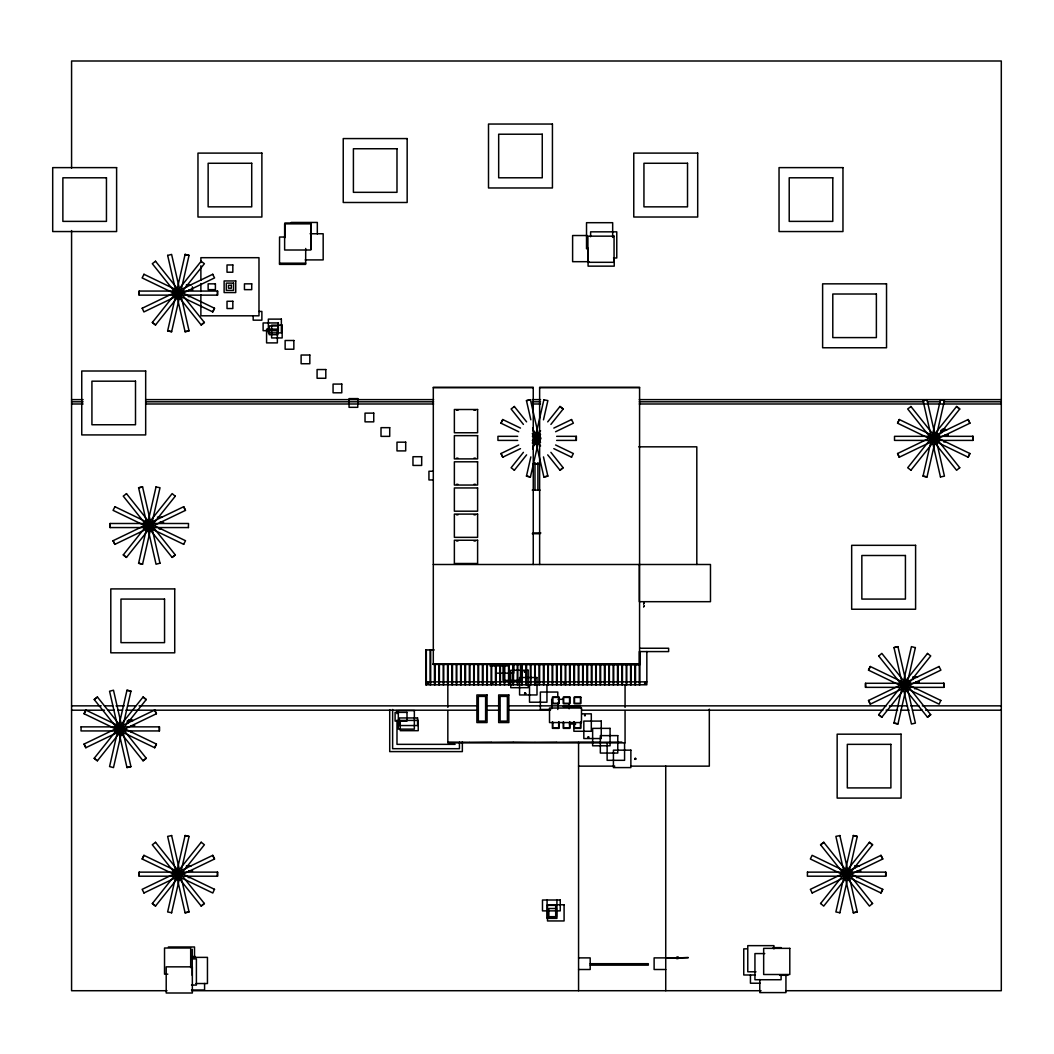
<?xml version="1.0" encoding="UTF-8"?>
<svg xmlns="http://www.w3.org/2000/svg" width="1054" height="1054" viewBox="0 0 1054 1054"><rect width="100%" height="100%" fill="white"/><g stroke="black" fill="none" stroke-linecap="round" stroke-linejoin="round"><path stroke-width="1.5" d="M524.286 671.714C526.354 669.738 524.418 674.191 524.378 671.24M525.696 693.716L525.379 692.965M585.365 715.508C584.193 712.886 584.298 717.708 585.365 715.073M156.045 486.829L138.588 563.31L142.553 564.219L160.01 487.738L156.005 486.961M130.946 691.121L113.489 767.589L109.563 766.561L126.981 690.212L130.946 691.121L126.954 690.33M171.604 912.856L189.061 836.389L185.096 835.479L167.639 911.96L171.631 912.738M530.847 456.909L526.447 476.158L530.412 477.054L540.201 434.169M532.665 448.938L543.904 399.677M543.482 419.821L547.869 400.586L543.877 399.795M940.484 399.677L923.027 476.158L926.993 477.054L944.45 400.586L940.458 399.795M839.84 912.856L857.284 836.389L853.318 835.479L835.875 911.96L839.867 912.738M915.399 647.538L897.942 724.019L893.976 723.11L911.433 646.629L915.373 647.657M144.003 274.303L142.132 277.913L212.803 311.944L214.568 308.282L143.897 274.251M177.349 294.87L179.114 291.207M177.586 294.988L180.089 291.352L180.089 298.809L179.417 298.809L179.417 291.352M114.952 506.737L113.068 510.347L183.752 544.378M212.684 311.892L214.449 308.229M148.298 527.303L150.063 523.64M148.522 527.422L151.038 523.785L151.038 531.229L150.366 531.229L150.366 523.785M84.136 713.769L85.901 710.106M183.633 544.325L185.517 540.715L114.833 506.671M119.247 730.685L121.012 727.01M119.471 730.791L121.236 727.128M154.701 747.747L156.466 744.084L85.782 710.053L84.017 713.716L154.701 747.747L156.348 744.032M214.568 889.352L143.897 855.321L142.132 858.984L212.803 893.015L214.449 889.299M142.237 859.036L144.003 855.374M177.349 875.953L179.114 872.277M177.586 876.058L180.089 872.422L180.089 879.879L179.417 879.879L179.417 872.422M518.726 431.745L500.94 423.181L502.705 419.518L520.492 428.082M501.058 423.234L502.824 419.571M536.157 440.137L537.922 436.475M536.394 440.256L538.897 436.619L538.897 444.077L538.238 444.077L538.238 436.619M571.505 457.159L573.376 453.549L555.59 444.986M897.639 423.234L899.405 419.571M932.737 440.137L934.503 436.475M932.974 440.256L935.478 436.619L935.478 444.077L934.819 444.077L934.819 436.619M968.086 457.159L969.851 453.497M868.575 670.186L870.34 666.523M903.686 687.103L905.452 683.44M903.924 687.208L905.689 683.545M845.585 875.953L847.35 872.277M845.809 876.058L848.325 872.422L848.325 879.879L847.653 879.879L847.653 872.422M940.787 700.449L939.14 704.177L868.47 670.133L870.235 666.471L940.906 700.502M880.92 892.962L882.685 889.299L812.12 855.321L810.355 858.984L881.039 893.015L882.804 889.352M588.817 737.299C585.826 737.708 590.411 735.718 588.066 737.589M635.76 759.091L635.009 759.407M201.13 261.26L204.397 263.698L155.478 325.027L152.303 322.498L201.209 261.168M175.333 496.131L126.427 557.461L123.252 554.931L172.158 493.588L175.254 496.236M94.201 758.3L143.107 696.971L146.282 699.5L97.376 760.83L94.201 758.3L97.455 760.738M523.416 452.337L511.111 467.765L514.378 470.203M532.586 440.835L540.583 430.809M547.711 421.863L560.03 406.436L563.205 408.965L550.899 424.406M514.299 470.295L526.605 454.867M532.718 447.199L538.831 439.531L535.643 437.002M910.88 470.295L959.786 408.965L956.61 406.436L907.692 467.765L910.959 470.203M927.546 653.388L878.641 714.717L881.816 717.26L930.735 655.931L927.467 653.493M820.539 903.568L869.445 842.238L872.62 844.768L823.714 906.097L820.618 903.462M155.557 261.26L152.303 263.698L201.209 325.027L204.397 322.498L155.478 261.168M176.677 294.264L179.852 291.734M176.835 294.461L180.023 291.932M201.13 324.935L204.318 322.392M126.506 493.694L123.252 496.131L172.158 557.461L175.333 554.931L126.427 493.588M147.626 526.697L150.801 524.154M147.784 526.895L150.959 524.365M172.079 557.355L175.254 554.826M94.28 699.606L97.455 697.063M514.378 406.528L511.111 408.965L523.416 424.406M118.575 730.066L121.75 727.537M118.733 730.264L121.908 727.734M535.485 439.531L538.673 437.002M535.643 439.729L538.831 437.199L532.718 429.531M143.028 760.738L146.203 758.195L97.376 696.971L94.201 699.5L143.107 760.83L146.282 758.3M559.951 470.203L563.126 467.66M155.557 842.344L152.303 844.768L201.209 906.097L204.397 903.568L155.478 842.238M176.677 875.334L179.852 872.804M176.835 875.545L180.023 873.002M201.13 906.005L204.318 903.462M910.959 406.528L907.692 408.965L956.61 470.295L959.707 467.66M932.065 439.531L935.254 437.002M932.237 439.729L935.412 437.199M878.72 656.023L881.816 653.388L930.735 714.717L927.546 717.26L878.641 655.931M903.014 686.497L906.203 683.954M903.173 686.694L906.361 684.151M927.467 717.155L930.656 714.625M820.618 844.873L823.793 842.344M844.913 875.334L848.088 872.804M845.071 875.545L848.246 873.002M872.541 903.462L869.445 906.097L820.539 844.768L823.714 842.238L872.62 903.568M142.132 308.282L212.803 274.251M113.068 540.715L183.752 506.671L185.517 510.347L114.833 544.378L113.068 540.715L114.952 544.325M520.492 448.648L502.705 457.212L500.94 453.549L518.726 444.986M533.443 437.897L540.583 434.459M553.824 428.082L571.611 419.518M532.27 442.983L540.873 438.833M555.59 431.745L573.376 423.181L571.505 419.571M154.701 710.053L84.017 744.084L85.782 747.747L156.466 713.716L154.701 710.053L156.348 713.769M899.286 457.212L969.957 423.181L968.191 419.518L897.521 453.549L899.286 457.212L897.639 453.497M143.897 893.015L214.568 858.984L212.803 855.321L142.132 889.352L144.003 892.962M939.14 666.471L868.47 700.502L870.235 704.177L940.906 670.133L939.022 666.523M812.12 893.015L882.804 858.984L881.039 855.321L810.355 889.352L812.239 892.962M167.665 255.437L171.604 254.409L189.061 330.89L185.096 331.786L167.639 255.318M176.334 293.42L180.3 292.525M176.387 293.671L180.353 292.775M185.069 331.667L189.035 330.758M138.614 487.87L142.58 486.961M526.473 400.704L530.439 399.795M147.283 525.854L151.249 524.945M147.336 526.104L151.302 525.195M535.142 438.701L539.108 437.792M535.208 438.938L539.174 438.042M159.971 563.192L156.045 564.219L138.588 487.738L142.553 486.829L160.01 563.31M543.877 476.935L547.843 476.026M923.054 400.704L927.019 399.795M931.736 438.701L935.688 437.792M931.789 438.938L935.754 438.042M940.458 476.935L944.45 476.158L926.993 399.677L923.027 400.586L940.484 477.054M118.232 729.236L122.198 728.327M118.285 729.473L122.251 728.577M126.954 767.47L130.92 766.561L113.489 690.212L109.563 691.24L126.981 767.589L130.946 766.693M894.003 647.657L897.968 646.761M171.631 835.598L167.639 836.389L185.096 912.856L189.061 911.96L171.604 835.479M902.672 685.653L906.638 684.744M902.738 685.904L906.703 684.995M176.334 874.504L180.3 873.595M176.387 874.754L180.353 873.845M185.069 912.738L189.035 911.829M839.867 835.598L835.875 836.389L853.318 912.856L857.284 911.96L839.84 835.479M844.57 874.504L848.536 873.595M844.623 874.754L848.589 873.845M853.292 912.738L857.258 911.829M525.155 692.847C523.008 694.678 527.553 693.651 524.932 692.965M291.167 222.447L317.32 222.447L317.32 233.896M310.1 233.751L323.17 233.751L323.17 259.903L305.199 259.903M587.328 235.529L572.612 235.529L572.612 261.682L588.962 261.682M284.461 237.031L279.56 237.031L279.494 264.383L305.647 264.383L305.713 248.48M613.507 257.98L616.774 257.98L616.774 231.84L590.622 231.84L590.622 236.742M279.56 263.184L305.713 263.184M191.288 284.751L186.479 284.751L186.479 287.386M258.981 311.444L261.879 311.444L261.879 320.166L253.171 320.166L253.171 315.805M433.299 387.714L533.245 387.714M539.635 387.714L639.58 387.714M71.58 399.624L83.108 399.624M145.636 399.624L433.602 399.624M532.323 399.624L540.557 399.624M639.291 399.624L1001.3 399.624M71.58 401.798L83.108 401.798M145.636 401.798L433.602 401.798M532.323 401.798L540.557 401.798M639.291 401.798L923.963 401.798M927.256 401.798L940.418 401.798M943.712 401.798L1001.3 401.798M71.58 403.985L83.108 403.985M145.636 403.985L433.602 403.985M532.323 403.985L540.557 403.985M639.291 403.985L1001.3 403.985M456.54 410.23L458.003 410.23M473.971 410.23L475.433 410.23M942.302 429.176L945.359 429.176M946.676 430.019L941.868 430.019L941.868 432.654M517.672 436.33L497.936 436.33L497.936 440.401L517.672 440.401M532.389 436.33L540.294 436.33M556.644 436.33L576.38 436.33L576.38 440.401L556.644 440.401M532.389 440.401L540.294 440.401M943.699 441.059L944.977 441.059L944.977 441.889L943.699 441.889M638.764 446.83L696.813 446.83L696.813 564.496M456.54 458.161L458.003 458.161M473.971 458.161L475.433 458.161M533.219 463.681L539.661 463.681M533.219 464.261L539.661 464.261M433.299 471.243L428.938 471.243L428.938 479.952L433.299 479.952M456.54 484.313L458.003 484.313M473.971 484.313L475.433 484.313M532.244 490.123L540.056 490.123M456.54 514.813L458.003 514.813M473.971 514.813L475.433 514.813M157.428 517.171L162.224 517.171M161.091 522.231L163.62 522.705L159.826 522.231M188.521 527.567L110.077 527.567L110.077 523.495L188.521 523.495L188.389 527.567M159.246 528.225L160.537 528.225L160.537 529.055L159.246 529.055M533.008 532.981L540.873 532.981M532.244 533.706L540.056 533.706M456.54 540.966L458.003 540.966M473.971 540.966L475.433 540.966M433.299 564.496L710.475 564.496L710.475 601.689L639.291 601.689L639.291 564.496M639.738 648.25L668.631 648.25L668.631 651.583L639.738 651.583M434.222 649.923L425.75 649.923L425.75 684.784L646.84 684.784L646.84 651.504M433.299 664.007L639.58 664.007M639.87 664.152L433.01 664.152L639.87 664.731M489.952 665.904L507.382 665.904M917.626 676.971L912.817 676.971L912.817 679.606M426.04 681.872L646.84 681.872M558.04 699.316L562.783 699.316M71.58 705.851L101.21 705.851M104.491 705.851L112.725 705.851M116.019 705.851L124.24 705.851M127.534 705.851L135.755 705.851M139.049 705.851L476.382 705.851M486.25 705.851L499.425 705.851M509.293 705.851L886.111 705.851M889.405 705.851L907.507 705.851M910.801 705.851L919.022 705.851M922.316 705.851L1001.3 705.851M563.034 706.575L580.464 706.575M549.859 709.474L540.359 709.474L540.359 692.043L557.79 692.043L557.79 696.799M71.58 710.198L104.491 710.198M107.785 710.198L114.372 710.198M117.653 710.198L122.593 710.198M125.887 710.198L476.382 710.198M486.25 710.198L499.425 710.198M509.293 710.198L550.425 710.198M581.689 710.198L882.817 710.198M886.111 710.198L897.639 710.198M900.92 710.198L909.154 710.198M912.448 710.198L922.316 710.198M925.61 710.198L1001.3 710.198M581.808 713.835L591.307 713.835L591.307 731.265L573.877 731.265L573.877 721.766M128.812 719.711L131.855 719.711M133.173 720.554L128.364 720.554L128.364 723.189M569.371 724.006L575.708 724.006M81.013 726.865L159.457 726.865L159.457 730.936L81.013 730.936L81.145 726.865M130.195 731.595L131.473 731.595L131.473 732.425M448.121 742.082L469.333 742.253M469.913 742.253L491.124 742.082M491.704 742.253L512.903 742.082M513.496 742.082L534.694 742.253M535.274 742.253L556.486 742.082M557.065 742.253L578.277 742.082M578.857 742.082L600.069 742.082M600.648 742.253L621.86 742.082M455.091 744.348L396.989 744.348L396.989 720.132M578.567 766.139L614.745 766.139M630.872 766.139L709.316 766.139L709.316 709.184M191.288 865.821L186.479 865.821L186.479 868.456M859.511 865.821L854.702 865.821L854.702 868.456M188.877 870.881L192.671 870.881L188.877 871.342M857.113 870.881L860.907 870.881L857.113 871.342M807.364 872.132L885.808 872.132L885.808 876.203L807.364 876.203L807.483 872.132M547.355 905.36L555.695 905.36L555.695 917.731L547.355 917.731M168.363 946.979L194.516 946.979L194.516 956.782M773.096 947.625L781.264 947.625M747.022 948.837L743.755 948.837L743.755 974.99L755.191 974.99M764.743 953.58L754.941 953.58L754.941 979.733L781.093 979.733L781.093 974.831M192.118 956.531L195.385 956.531M191.117 957.375L207.454 957.375L207.454 983.527L196.018 983.527M578.567 957.888L590.187 957.888L590.187 969.509L578.567 969.509M665.733 957.888L654.112 957.888L654.112 969.509L665.733 969.509M191.499 958.916L196.4 958.916L196.4 985.068L191.499 985.068M590.187 963.699L648.302 963.699L648.302 965.148L590.187 965.148M755.955 971.801L747.773 971.801L747.773 945.649L773.926 945.649L773.926 948.929M167.797 974.159L164.529 974.159L164.529 948.007L190.682 948.007L190.682 967.625M779.749 975.293L787.918 975.293M760.237 983.224L750.435 983.224L750.435 975.055M191.499 990.022L204.581 990.022L204.581 983.487M167.019 990.72L71.58 990.72L71.58 230.576M191.709 990.72L761.054 990.72M785.744 990.72L1001.3 990.72L1001.3 61L71.58 61L71.58 168.021M185.069 254.528L189.035 255.437M931.789 437.792L935.754 438.701M931.736 438.042L935.688 438.938M176.387 292.525L180.353 293.42M176.334 292.775L180.3 293.671M923.054 476.026L927.019 476.935M167.665 330.758L171.631 331.667M535.208 437.792L539.174 438.701M535.142 438.042L539.108 438.938M526.473 476.026L530.439 476.935M902.738 684.744L906.703 685.653M902.672 684.995L906.638 685.904M147.336 524.945L151.302 525.854M147.283 525.195L151.249 526.104M894.003 722.978L897.968 723.887M138.614 563.192L142.58 564.101M853.292 835.598L857.258 836.507M844.623 873.595L848.589 874.504M844.57 873.845L848.536 874.754M118.285 728.327L122.251 729.236M118.232 728.577L122.198 729.473M185.069 835.598L189.035 836.507M176.387 873.595L180.353 874.504M176.334 873.845L180.3 874.754M532.27 433.747L540.873 437.897M533.443 438.833L540.583 442.272M553.824 448.648L571.611 457.212M635.681 758.406C632.874 758.182 636.814 760.672 635.443 758.327M956.531 406.528L959.707 409.071M932.237 437.002L935.412 439.531M932.065 437.199L935.254 439.729M559.951 406.528L563.126 409.071M903.173 683.954L906.361 686.497M903.014 684.151L906.203 686.694M535.485 437.199L538.673 439.729M878.72 714.625L881.908 717.155M869.366 842.344L872.541 844.873M176.835 291.734L180.023 294.264M176.677 291.932L179.852 294.461M845.071 872.804L848.246 875.334M844.913 873.002L848.088 875.545M152.382 322.392L155.557 324.935M147.784 524.154L150.959 526.697M147.626 524.365L150.801 526.895M123.331 554.826L126.506 557.355M143.028 697.063L146.203 699.606M118.733 727.537L121.908 730.066M118.575 727.734L121.75 730.264M176.835 872.804L180.023 875.334M176.677 873.002L179.852 875.545M152.382 903.462L155.557 906.005M910.88 406.436L959.786 467.765M514.299 406.436L526.605 421.863M550.899 452.337L563.205 467.765L560.03 470.295L547.711 454.867M532.586 435.895L540.583 445.921M968.086 419.571L969.851 423.234M932.974 436.475L934.74 440.137M932.737 436.593L934.503 440.256M903.924 683.44L905.689 687.103M903.686 683.545L905.452 687.208M868.575 700.449L870.34 704.112M880.92 855.374L882.685 859.036M845.809 872.277L847.574 875.953M845.585 872.396L847.35 876.058M536.394 436.475L538.159 440.137M536.157 436.593L537.922 440.256M501.058 453.497L502.824 457.159M212.684 274.303L214.568 277.913L143.897 311.944L142.237 308.229M177.586 291.207L179.338 294.87M177.349 291.326L179.114 294.988M183.633 506.737L185.399 510.399M148.522 523.64L150.287 527.303M148.298 523.746L150.063 527.422M212.684 855.374L214.449 859.036M119.471 727.01L121.236 730.685M119.247 727.128L121.012 730.791M177.586 872.277L179.338 875.953M177.349 872.396L179.114 876.058M84.136 744.032L85.901 747.694M540.201 442.575L530.412 399.677L526.447 400.586L530.847 419.821M543.482 456.909L547.869 476.158L543.904 477.054L532.665 427.792M972.829 436.33L972.829 440.401M943.778 683.282L943.778 687.353M940.787 430.361L940.787 432.759M933.87 436.33L933.87 440.401M933.607 436.33L933.607 440.401M915.926 688.842L915.926 688.025L914.635 688.025L914.635 688.842M904.819 683.282L904.819 687.353M904.556 683.282L904.556 687.353M885.676 872.132L885.676 876.203M865.597 683.282L865.597 687.353M857.824 877.692L857.824 876.862L856.533 876.862L856.533 877.692M846.705 872.132L846.705 876.203M846.454 872.132L846.454 876.203M785.941 974.621L785.941 992.591L759.789 992.591L759.789 979.522M665.733 766.139L665.733 990.72M639.87 651.504L639.87 684.784M639.291 651.504L639.291 684.784M635.509 664.178L635.509 684.784M634.93 664.178L634.93 684.784M631.162 664.178L631.162 684.784M630.582 664.178L630.582 684.784M626.801 664.178L626.801 684.784M626.221 664.178L626.221 684.784M625.062 684.784L625.062 707.379M625.062 710.607L625.062 742.886L447.831 742.886L447.831 710.607M624.574 742.886L624.574 760.316L607.13 760.316L607.13 742.886M622.44 664.178L622.44 684.784M621.86 664.178L621.86 684.784M618.079 664.178L618.079 684.784M617.499 664.178L617.499 684.784M614.232 257.98L614.232 266.148L588.079 266.148L588.079 248.177M613.731 664.178L613.731 684.784M613.138 664.178L613.138 684.784M612.677 237.413L612.677 222.697L586.525 222.697L586.525 248.849M609.37 664.178L609.37 684.784M608.79 664.178L608.79 684.784M605.009 664.178L605.009 684.784M604.429 664.178L604.429 684.784M600.648 664.178L600.648 684.784M600.069 664.178L600.069 684.784M596.287 664.178L596.287 684.784M595.708 664.178L595.708 684.784M591.94 664.178L591.94 684.784M591.36 664.178L591.36 684.784M587.579 664.178L587.579 684.784M586.999 664.178L586.999 684.784M583.218 664.178L583.218 684.784M582.638 664.178L582.638 684.784M580.754 721.832L580.754 728.367L574.206 728.367L574.206 721.832M580.464 722.122L580.464 728.077L574.509 728.077L574.509 722.122M578.857 664.178L578.857 684.784M578.567 743.36L578.567 990.72M578.277 664.178L578.277 684.784M576.248 436.33L576.248 440.401M574.509 664.178L574.509 684.784M573.916 664.178L573.916 684.784M570.148 664.178L570.148 684.784M569.858 721.832L569.858 728.367L563.323 728.367L563.323 721.832M569.568 664.178L569.568 684.784M569.568 722.122L569.568 728.077L563.613 728.077L563.613 722.122M569.134 704.059L569.134 708.815M565.787 664.178L565.787 684.784M565.207 664.178L565.207 684.784M561.426 664.178L561.426 684.784M560.847 664.178L560.847 684.784M558.963 721.832L558.963 728.367L552.428 728.367L552.428 721.832M558.673 722.122L558.673 728.077L552.718 728.077L552.718 722.122M557.79 703.137L557.79 709.474M557.065 664.178L557.065 684.784M556.92 900.116L556.92 918.363L547.079 918.363L547.079 900.116M556.486 664.178L556.486 684.784M552.718 664.178L552.718 684.784M552.138 664.178L552.138 684.784M551.69 699.316L551.69 708.815M548.357 664.178L548.357 684.784M547.777 664.178L547.777 684.784M546.947 684.784L546.947 702.214L529.516 702.214L529.516 684.784M543.996 664.178L543.996 684.784M543.416 664.178L543.416 684.784M539.635 564.496L539.635 387.279L639.58 387.279L639.58 664.442L433.299 664.442L433.299 387.279L533.245 387.279L533.245 564.496M539.635 664.178L539.635 684.784M539.055 664.178L539.055 684.784M537.896 462.68L537.896 490.123M537.29 436.33L537.29 440.401M537.026 436.33L537.026 440.401M535.274 664.178L535.274 684.784M534.984 462.68L534.984 490.123M534.694 664.178L534.694 684.784M530.926 664.178L530.926 684.784M530.346 664.178L530.346 684.784M526.565 664.178L526.565 684.784M525.986 664.178L525.986 684.784M522.204 664.178L522.204 684.784M521.625 664.178L521.625 684.784M520.492 664.573L520.492 680.423L503.048 680.423L503.048 664.573M517.843 664.178L517.843 684.784M517.264 664.178L517.264 684.784M513.693 665.232L513.693 673.163L496.25 673.163L496.25 665.232M513.496 664.178L513.496 684.784M512.903 664.178L512.903 684.784M509.135 664.178L509.135 684.784M508.555 664.178L508.555 684.784M504.774 664.178L504.774 684.784M504.194 664.178L504.194 684.784M500.413 664.178L500.413 684.784M499.833 664.178L499.833 684.784M496.052 664.178L496.052 684.784M495.472 664.178L495.472 684.784M491.704 664.178L491.704 684.784M491.124 664.178L491.124 684.784M487.343 664.178L487.343 684.784M486.764 664.178L486.764 684.784M482.982 664.178L482.982 684.784M482.403 664.178L482.403 684.784M478.621 664.178L478.621 684.784M478.042 664.178L478.042 684.784M474.274 664.178L474.274 684.784M473.681 664.178L473.681 684.784M469.913 664.178L469.913 684.784M469.333 664.178L469.333 684.784M465.552 664.178L465.552 684.784M464.972 664.178L464.972 684.784M462.35 741.924L462.35 751.607L389.716 751.607L389.716 709.645M461.191 664.178L461.191 684.784M460.611 664.178L460.611 684.784M459.452 742.161L459.452 748.696L392.628 748.696L392.628 709.474M456.83 664.178L456.83 684.784M456.25 664.178L456.25 684.784M452.482 664.178L452.482 684.784M451.902 664.178L451.902 684.784M448.121 664.178L448.121 684.784M447.831 684.784L447.831 707.379M447.542 664.178L447.542 684.784M443.76 664.178L443.76 684.784M443.181 664.178L443.181 684.784M439.399 664.178L439.399 684.784M438.82 664.178L438.82 684.784M435.052 664.178L435.052 684.784M434.459 664.178L434.459 684.784M430.691 649.923L430.691 684.784M430.111 649.923L430.111 684.784M426.33 649.923L426.33 684.784M426.04 649.923L426.04 684.784M396.989 710.449L396.989 713.677M311.035 249.139L311.035 222.987L284.883 222.987L284.883 237.703M217.44 291.062L217.44 295.133M217.44 872.132L217.44 876.203M200.879 262.538L200.879 257.69L258.981 257.69L258.981 315.805L200.879 315.805L200.879 294.817M200.879 265.766L200.879 280.298M200.879 283.526L200.879 291.589M192.368 286.78L192.368 288.229M192.236 949.246L192.236 975.398M189.588 877.692L189.588 876.862L188.297 876.862L188.297 877.692M178.469 291.062L178.469 295.133M178.469 872.132L178.469 876.203M178.218 291.062L178.218 295.133M178.218 872.132L178.218 876.203M159.338 726.865L159.338 730.936M149.418 523.495L149.418 527.567M149.167 523.495L149.167 527.567M139.247 291.062L139.247 295.133M139.247 872.132L139.247 876.203M127.284 720.91L127.284 723.294M120.367 726.865L120.367 730.936M120.116 726.865L120.116 730.936M110.196 523.495L110.196 527.567M185.096 254.409L167.639 330.89L171.604 331.786L189.061 255.318L185.096 254.409M899.286 419.518L897.521 423.181L968.191 457.212L969.957 453.549L899.286 419.518M201.209 842.238L152.303 903.568L155.478 906.097L204.397 844.768L201.209 842.238M897.942 646.629L893.976 647.538L911.433 724.019L915.399 723.11L897.942 646.629M552.428 124.043L488.503 124.043L488.503 187.968L552.428 187.968L552.428 124.043M542.257 134.214L498.674 134.214L498.674 177.797L542.257 177.797L542.257 134.214M407.16 138.575L343.235 138.575L343.235 202.487L407.16 202.487L407.16 138.575M396.989 148.746L353.406 148.746L353.406 192.329L396.989 192.329L396.989 148.746M261.879 153.107L197.968 153.107L197.968 217.019L261.879 217.019L261.879 153.107M697.695 153.107L633.77 153.107L633.77 217.019L697.695 217.019L697.695 153.107M251.722 163.265L208.139 163.265L208.139 206.847L251.722 206.847L251.722 163.265M687.524 163.265L643.941 163.265L643.941 206.847L687.524 206.847L687.524 163.265M116.612 167.626L52.7 167.626L52.7 231.551L116.612 231.551L116.612 167.626M842.963 167.626L779.038 167.626L779.038 231.551L842.963 231.551L842.963 167.626M106.454 177.797L62.871 177.797L62.871 221.38L106.454 221.38L106.454 177.797M832.792 177.797L789.209 177.797L789.209 221.38L832.792 221.38L832.792 177.797M310.785 223.856L284.633 223.856L284.633 250.009L310.785 250.009L310.785 223.856M614.06 236.162L587.908 236.162L587.908 262.314L614.06 262.314L614.06 236.162M232.829 264.962L227.018 264.962L227.018 272.222L232.829 272.222L232.829 264.962M235.74 280.944L224.12 280.944L224.12 292.564L235.74 292.564L235.74 280.944M233.553 283.118L226.294 283.118L226.294 290.377L233.553 290.377L233.553 283.118M215.398 283.842L208.139 283.842L208.139 289.652L215.398 289.652L215.398 283.842M251.722 283.842L244.449 283.842L244.449 289.652L251.722 289.652L251.722 283.842M886.533 283.842L822.621 283.842L822.621 347.767L886.533 347.767L886.533 283.842M231.379 285.291L228.481 285.291L228.481 288.203L231.379 288.203L231.379 285.291M192.671 289.81L188.877 290.272L192.671 289.81M217.572 291.062L139.128 291.062L139.128 295.133L217.572 295.133L217.572 291.062M876.375 294.013L832.792 294.013L832.792 337.596L876.375 337.596L876.375 294.013M189.588 295.792L188.297 295.792L188.297 296.622L189.588 296.622L189.588 295.792M232.829 301.273L227.018 301.273L227.018 308.532L232.829 308.532L232.829 301.273M281.365 319.112L268.348 319.112L268.348 332.88L281.365 332.88L281.365 319.112M278.361 322.946L263.105 322.946L263.105 330.679L278.361 330.679L278.361 322.946M282.169 325.159L271.616 325.159L271.616 337.939L282.169 337.939L282.169 325.159M277.861 325.976L269.152 325.976L269.152 334.685L277.861 334.685L277.861 325.976M277.36 329.151L266.583 329.151L266.583 342.893L277.36 342.893L277.36 329.151M293.842 340.495L285.133 340.495L285.133 349.217L293.842 349.217L293.842 340.495M309.823 355.027L301.115 355.027L301.115 363.735L309.823 363.735L309.823 355.027M325.805 369.546L317.083 369.546L317.083 378.267L325.805 378.267L325.805 369.546M145.676 371.008L81.751 371.008L81.751 434.92L145.676 434.92L145.676 371.008M135.505 381.179L91.922 381.179L91.922 424.749L135.505 424.749L135.505 381.179M341.786 384.078L333.064 384.078L333.064 392.799L341.786 392.799L341.786 384.078M357.767 398.61L349.045 398.61L349.045 407.318L357.767 407.318L357.767 398.61M477.607 409.505L454.366 409.505L454.366 432.746L477.607 432.746L477.607 409.505M373.748 413.128L365.027 413.128L365.027 421.85L373.748 421.85L373.748 413.128M389.716 427.661L381.008 427.661L381.008 436.369L389.716 436.369L389.716 427.661M948.073 435.078L944.279 435.539L948.073 435.078M477.607 435.645L454.366 435.658L454.366 458.898L477.607 458.885L477.607 435.645M972.961 436.33L894.517 436.33L894.517 440.401L972.961 440.401L972.961 436.33M405.698 442.179L396.989 442.179L396.989 450.901L405.698 450.901L405.698 442.179M421.679 456.711L412.97 456.711L412.97 465.433L421.679 465.433L421.679 456.711M477.607 461.797L454.366 461.81L454.366 485.051L477.607 485.051L477.607 461.797M477.607 487.949L454.366 487.949L454.366 511.19L477.607 511.19L477.607 487.949M477.607 514.088L454.366 514.102L454.366 537.342L477.607 537.342L477.607 514.088M477.607 540.254L454.366 540.241L454.366 563.495L477.607 563.495L477.607 540.241M915.597 545.326L851.672 545.326L851.672 609.238L915.597 609.238L915.597 545.326M905.426 555.498L861.843 555.498L861.843 599.08L905.426 599.08L905.426 555.498M174.727 588.909L110.802 588.909L110.802 652.821L174.727 652.821L174.727 588.909M164.556 599.08L120.973 599.08L120.973 642.65L164.556 642.65L164.556 599.08M644.231 602.993L643.651 603.863L644.231 602.993M644.231 605.905L643.651 606.775L644.231 605.905M528.186 670.252L510.755 670.252L510.755 687.682L528.186 687.682L528.186 670.252M537 677.524L519.569 677.524L519.569 694.955L537 694.955L537 677.524M919.022 682.03L915.228 682.491L919.022 682.03M428.214 682.61L426.765 682.61L426.765 684.059L428.214 684.059L428.214 682.61M492.864 682.61L491.414 682.61L491.414 684.059L492.864 684.059L492.864 682.61M565.497 682.61L564.048 682.61L564.048 684.059L565.497 684.059L565.497 682.61M646.115 682.61L644.666 682.61L644.666 684.059L646.115 684.059L646.115 682.61M943.91 683.282L865.466 683.282L865.466 687.353L943.91 687.353L943.91 683.282M906.427 683.585L905.768 683.585L905.768 691.029L906.427 691.029L906.427 683.585M487.053 694.955L476.882 694.955L476.882 722.557L487.053 722.557L487.053 694.955M508.845 694.955L498.674 694.955L498.674 722.557L508.845 722.557L508.845 694.955M485.604 696.404L478.332 696.404L478.332 721.094L485.604 721.094L485.604 696.404M507.382 696.404L500.123 696.404L500.123 721.094L507.382 721.094L507.382 696.404M558.963 697.129L552.428 697.129L552.428 703.664L558.963 703.664L558.963 697.129M569.858 697.129L563.323 697.129L563.323 703.664L569.858 703.664L569.858 697.129M580.754 697.129L574.206 697.129L574.206 703.664L580.754 703.664L580.754 697.129M558.673 697.419L552.718 697.419L552.718 703.374L558.673 703.374L558.673 697.419M569.568 697.419L563.613 697.419L563.613 703.374L569.568 703.374L569.568 697.419M580.464 697.419L574.509 697.419L574.509 703.374L580.464 703.374L580.464 697.419M581.479 708.024L549.516 708.024L549.516 722.557L581.479 722.557L581.479 708.024M414.354 710.607L398.32 710.607L398.32 729.118L414.354 729.118L414.354 710.607M407.002 712.372L395.092 712.372L395.092 721.081L407.002 721.081L407.002 712.372M417.568 717.958L399.387 717.958L399.387 725.547L417.568 725.547L417.568 717.958M418.227 720.409L400.27 720.409L400.27 730.685L418.227 730.685L418.227 720.409M601.254 721.094L583.824 721.094L583.824 738.538L601.254 738.538L601.254 721.094M134.569 725.613L130.775 726.074L134.569 725.613M121.987 727.155L121.315 727.155L121.315 734.612L121.987 734.612L121.987 727.155M610.068 728.367L592.638 728.367L592.638 745.797L610.068 745.797L610.068 728.367M901.065 734.177L837.153 734.177L837.153 798.089L901.065 798.089L901.065 734.177M617.776 735.626L600.332 735.626L600.332 753.057L617.776 753.057L617.776 735.626M890.894 744.348L847.311 744.348L847.311 787.918L890.894 787.918L890.894 744.348M630.872 750.158L613.428 750.158L613.428 767.589L630.872 767.589L630.872 750.158M217.572 872.132L139.128 872.132L139.128 876.203L217.572 876.203L217.572 872.132M560.241 900.011L542.481 900.011L542.481 910.88L560.241 910.88L560.241 900.011M564.088 904.767L547.5 904.767L547.5 920.946L564.088 920.946L564.088 904.767M556.393 908.508L548.857 908.508L548.857 916.677L556.393 916.677L556.393 908.508M789.802 948.363L763.663 948.363L763.663 974.502L789.802 974.502L789.802 948.363M678.078 957.164L676.628 957.164L676.628 958.613L678.078 958.613L678.078 957.164M688.249 957.599L666.457 958.178L688.249 957.599M192.342 966.847L166.203 966.847L166.203 993L192.342 993L192.342 966.847"/></g></svg>
